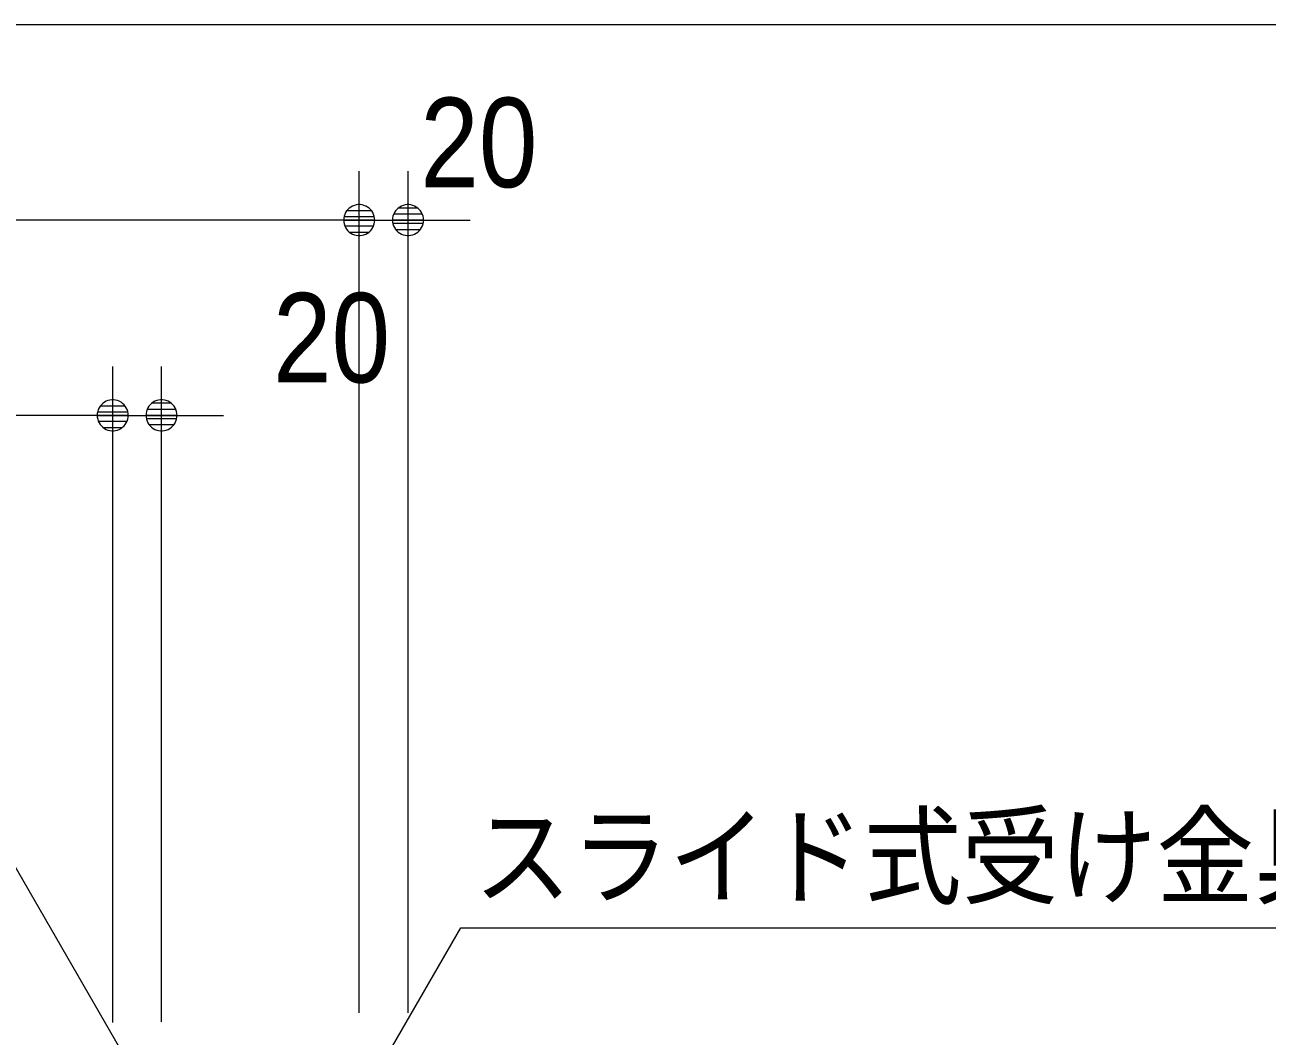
# Model space of a CAD drawing. Units: millimetres, scale not verified. Extents: x -6062 to 6062, y -3045 to 3045.
# Drawn here: x -4496 to -3986, y 406 to 820 of the extents above; entities that cross this region are included whole.
import ezdxf
from ezdxf.enums import TextEntityAlignment as Align

# ---------------------------------------------------------------- set-up
doc = ezdxf.new("R2010")
doc.units = ezdxf.units.MM
doc.header["$LTSCALE"] = 20
for name, color, linetype, lineweight in [('0-2_2寸法-3', 7, 'Continuous', 9), ('0-3_2寸法-1', 7, 'Continuous', 9), ('0-4_0', 7, 'Continuous', 9), ('0-5_2寸法-2', 7, 'Continuous', 9)]:
    doc.layers.add(name, color=color, linetype=linetype, lineweight=lineweight)
doc.styles.add('ＭＳ ゴシック', font='')
doc.styles.add('ＭＳ Ｐゴシック', font='')
doc.styles.get('ＭＳ ゴシック').set_extended_font_data('MS Gothic')
doc.styles.get('ＭＳ Ｐゴシック').set_extended_font_data('MS PGothic')

# ---------------------------------------------------------------- blocks, each defined once
blk = doc.blocks.new('_Dot')
at = {"layer": '0-4_0'}
for p, q in [((-10, 0), (-20, 0)), ((9.78, 2), (-9.78, 2)), ((7.99, 6), (-7.99, 6)), ((9.16, -3.98), (-9.16, -3.98)), ((6, -7.98), (-6, -7.98))]:
    blk.add_line(p, q, dxfattribs=at)
for points in [[(10, 0), (9.92, 1.25), (9.69, 2.49), (9.3, 3.68), (8.76, 4.82), (8.09, 5.88), (7.29, 6.85), (6.37, 7.71), (5.36, 8.44), (4.26, 9.05), (3.09, 9.51), (1.87, 9.82), (0.63, 9.98), (-0.63, 9.98), (-1.87, 9.82), (-3.09, 9.51), (-4.26, 9.05), (-5.36, 8.44), (-6.37, 7.71), (-7.29, 6.85), (-8.09, 5.88), (-8.76, 4.82), (-9.3, 3.68), (-9.69, 2.49), (-9.92, 1.25), (-10, 0), (0, 0)], [(-10, 0), (-9.92, -1.25), (-9.69, -2.49), (-9.3, -3.68), (-8.76, -4.82), (-8.09, -5.88), (-7.29, -6.85), (-6.37, -7.71), (-5.36, -8.44), (-4.26, -9.05), (-3.09, -9.51), (-1.87, -9.82), (-0.63, -9.98), (0.63, -9.98), (1.87, -9.82), (3.09, -9.51), (4.26, -9.05), (5.36, -8.44), (6.37, -7.71), (7.29, -6.85), (8.09, -5.88), (8.76, -4.82), (9.3, -3.68), (9.69, -2.49), (9.92, -1.25), (10, 0), (0, 0)]]:
    blk.add_lwpolyline(points, close=True, dxfattribs=at)

msp = doc.modelspace()

# ---------------------------------------------------------------- linework, layer by layer
at = {"layer": '0-2_2寸法-3'}
for points in [[(-4451.5, 392), (-4542.72, 550), (-5159.5, 550)], [(-4350.5, 391.8), (-4316.9, 450), (-3714.97, 450)]]:
    msp.add_lwpolyline(points, dxfattribs=at)
at = {"layer": '0-3_2寸法-1'}
for p, q in [((-941.21, 820), (-5681.79, 820)), ((-4358.5, 415.25), (-4358.5, 760)), ((-4371.21, 740), (-5674.79, 740)), ((-4459.5, 411.27), (-4459.5, 680)), ((-4472.21, 660), (-5674.79, 660))]:
    msp.add_line(p, q, dxfattribs=at)
at = {"layer": '0-5_2寸法-2'}
for p, q in [((-4358.5, 415.25), (-4358.5, 760)), ((-4338.5, 415.25), (-4338.5, 760)), ((-4371.21, 740), (-4383.92, 740)), ((-4358.5, 740), (-4338.5, 740)), ((-4325.79, 740), (-4313.08, 740)), ((-4459.5, 411.27), (-4459.5, 680)), ((-4439.5, 411.47), (-4439.5, 680)), ((-4472.21, 660), (-4484.92, 660)), ((-4459.5, 660), (-4439.5, 660)), ((-4426.79, 660), (-4414.08, 660))]:
    msp.add_line(p, q, dxfattribs=at)

# ---------------------------------------------------------------- block references
at = {"layer": '0-3_2寸法-1', "xscale": 0.6356201, "yscale": 0.6356201}
for p in [(-4358.5, 740), (-4459.5, 660)]:
    msp.add_blockref('_Dot', p, dxfattribs=at)
at = {"layer": '0-5_2寸法-2', "xscale": 0.6356201, "yscale": 0.6356201}
for p in [(-4358.5, 740), (-4459.5, 660)]:
    msp.add_blockref('_Dot', p, dxfattribs=at)
at = {"layer": '0-5_2寸法-2', "xscale": 0.6356201, "yscale": 0.6356201, "rotation": 180}
for p in [(-4338.5, 740), (-4439.5, 660)]:
    msp.add_blockref('_Dot', p, dxfattribs=at)

# ---------------------------------------------------------------- texts
at = {"layer": '0-2_2寸法-3', "style": 'ＭＳ ゴシック', "width": 0.9}
msp.add_text('スライド式受け金具取付位置', height=32.55, dxfattribs=at).set_placement((-4311.5, 453.34), align=Align.BOTTOM_LEFT)
at = {"layer": '0-5_2寸法-2', "style": 'ＭＳ Ｐゴシック', "width": 0.9}
for p in [(-4333.48, 742.48), (-4393.82, 662.48)]:
    msp.add_text('20', height=36.66, dxfattribs=at).set_placement(p, align=Align.BOTTOM_LEFT)

doc.saveas('drawing.dxf')
